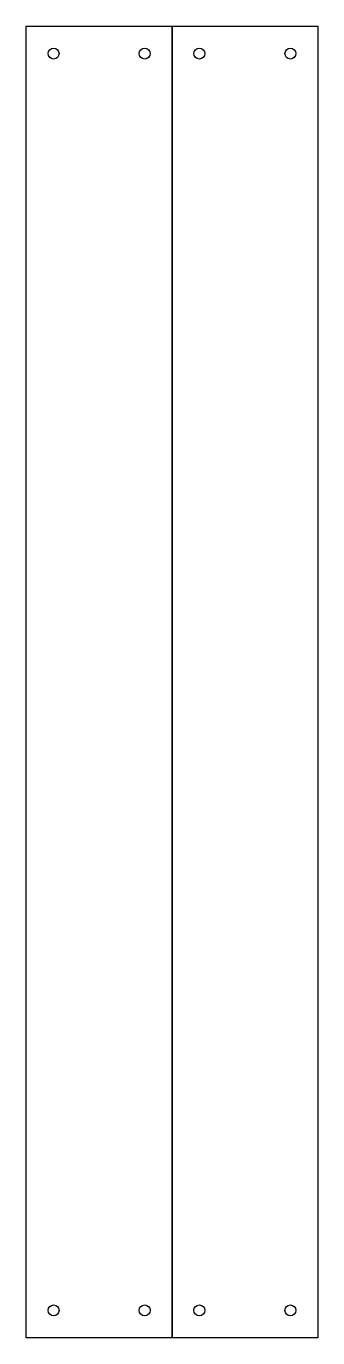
# Model space of a CAD drawing. Header units: millimetres. Extents: x 2516 to 2556, y 1646 to 1826.
import ezdxf

# ---------------------------------------------------------------- set-up
doc = ezdxf.new("R2010")
doc.units = ezdxf.units.MM

msp = doc.modelspace()

# ---------------------------------------------------------------- linework, layer by layer
for points in [[(2515.99, 1825.56), (2535.99, 1825.56), (2535.99, 1645.56), (2515.99, 1645.56)], [(2535.99, 1825.56), (2555.99, 1825.56), (2555.99, 1645.56), (2535.99, 1645.56)]]:
    msp.add_lwpolyline(points, close=True)
for centre in [(2519.74, 1821.81), (2532.24, 1821.81), (2539.74, 1821.81), (2552.24, 1821.81), (2519.74, 1649.31), (2532.24, 1649.31), (2539.74, 1649.31), (2552.24, 1649.31)]:
    msp.add_circle(centre, 0.75)

doc.saveas('drawing.dxf')
